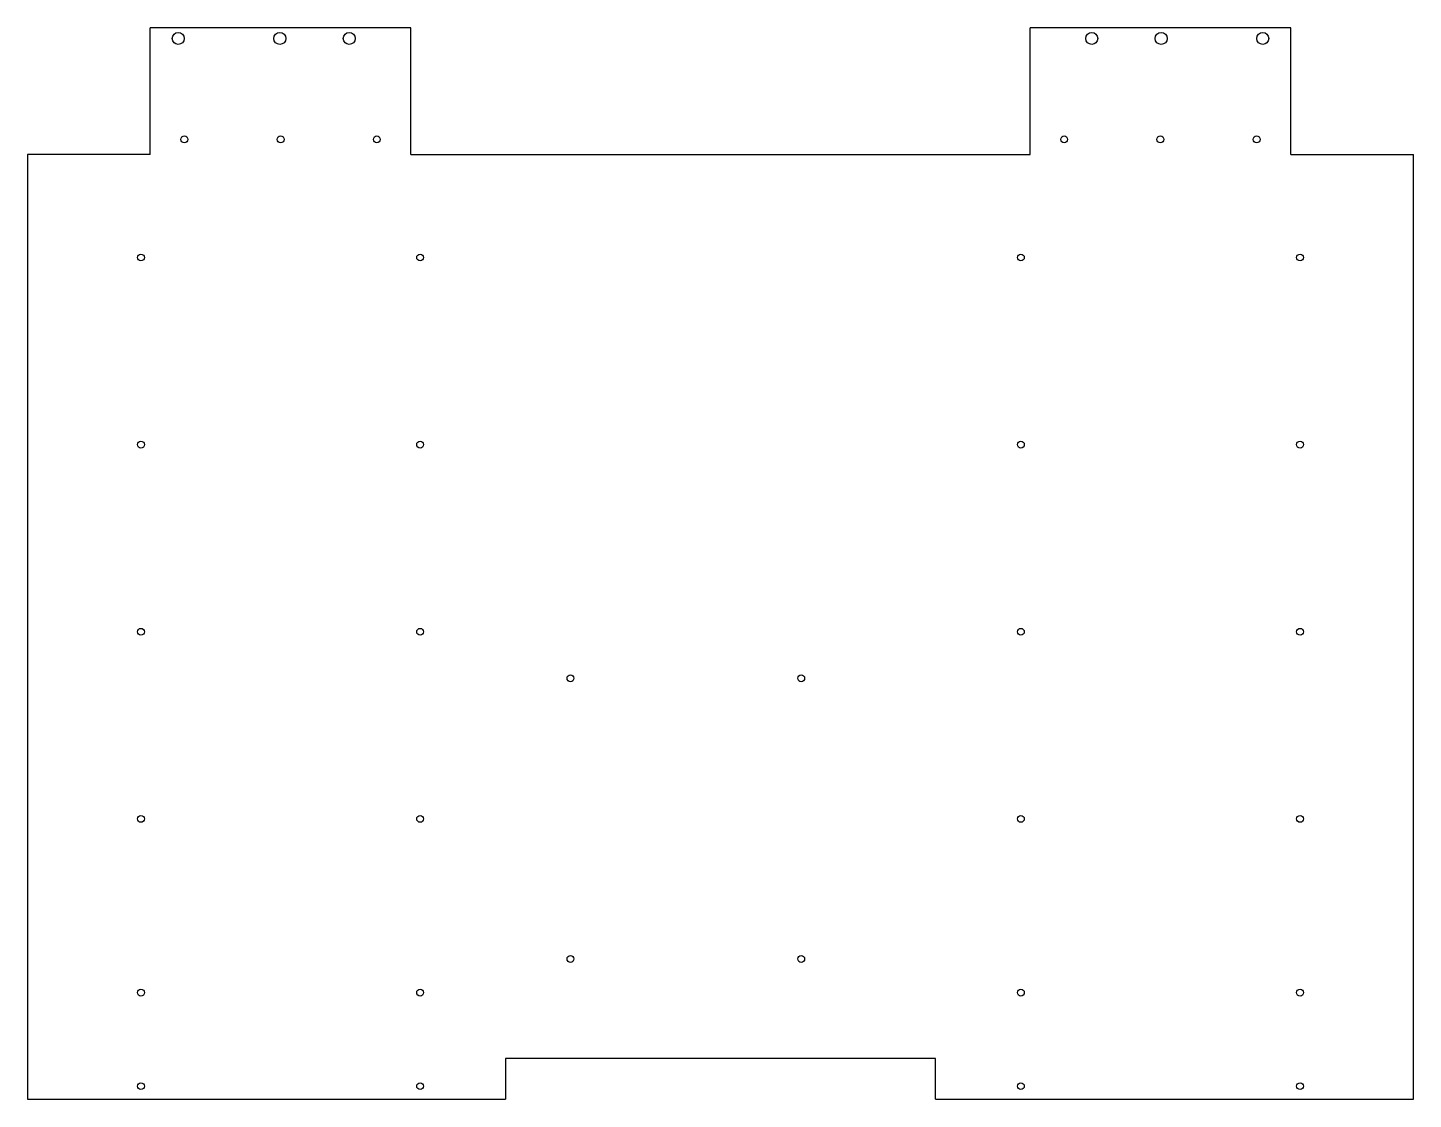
# Model space of a CAD drawing. Header units: millimetres. Extents: x -518 to 518, y 0 to 802.
import ezdxf

# ---------------------------------------------------------------- set-up
doc = ezdxf.new("R2010")
doc.units = ezdxf.units.MM

msp = doc.modelspace()

# ---------------------------------------------------------------- linework, layer by layer
at = {"color": 7, "linetype": 'Continuous', "lineweight": 25}
for p, q in [((-426.7, 706.9), (-426.7, 801.7)), ((-231.7, 801.7), (-426.7, 801.7)), ((-231.7, 706.9), (-231.7, 801.7)), ((231.7, 706.9), (231.7, 801.7)), ((426.7, 801.7), (231.7, 801.7)), ((426.7, 706.9), (426.7, 801.7)), ((-518.5, 706.9), (-518.5, 0)), ((-426.7, 706.9), (-518.5, 706.9)), ((-231.7, 706.9), (231.7, 706.9)), ((426.7, 706.9), (518.5, 706.9)), ((518.5, 0), (518.5, 706.9)), ((-161, 30.5), (-161, 0)), ((161, 30.5), (-161, 30.5)), ((161, 0), (161, 30.5)), ((-518.5, 0), (-161, 0)), ((161, 0), (518.5, 0))]:
    msp.add_line(p, q, dxfattribs=at)
for centre, radius in [((-405.8, 793.7), 4.5), ((-329.8, 793.7), 4.5), ((-277.8, 793.7), 4.5), ((277.8, 793.7), 4.5), ((329.8, 793.7), 4.5), ((405.8, 793.7), 4.5), ((-401.2, 718.2), 2.55), ((-329.2, 718.2), 2.55), ((-257.2, 718.2), 2.55), ((257.2, 718.2), 2.55), ((329.2, 718.2), 2.55), ((401.2, 718.2), 2.55), ((-433.7, 629.8), 2.55), ((-224.8, 629.8), 2.55), ((224.8, 629.8), 2.55), ((433.7, 629.8), 2.55), ((-433.7, 489.8), 2.55), ((-224.8, 489.8), 2.55), ((224.8, 489.8), 2.55), ((433.7, 489.8), 2.55), ((-433.7, 349.8), 2.55), ((-224.8, 349.8), 2.55), ((224.8, 349.8), 2.55), ((433.7, 349.8), 2.55), ((-112.3, 315), 2.55), ((60.4, 315), 2.55), ((-433.7, 209.8), 2.55), ((-224.8, 209.8), 2.55), ((224.8, 209.8), 2.55), ((433.7, 209.8), 2.55), ((-112.3, 105), 2.55), ((60.4, 105), 2.55), ((-433.7, 79.8), 2.55), ((-224.8, 79.8), 2.55), ((224.8, 79.8), 2.55), ((433.7, 79.8), 2.55), ((-433.7, 9.8), 2.55), ((-224.8, 9.8), 2.55), ((224.8, 9.8), 2.55), ((433.7, 9.8), 2.55)]:
    msp.add_circle(centre, radius, dxfattribs=at)

doc.saveas('drawing.dxf')
